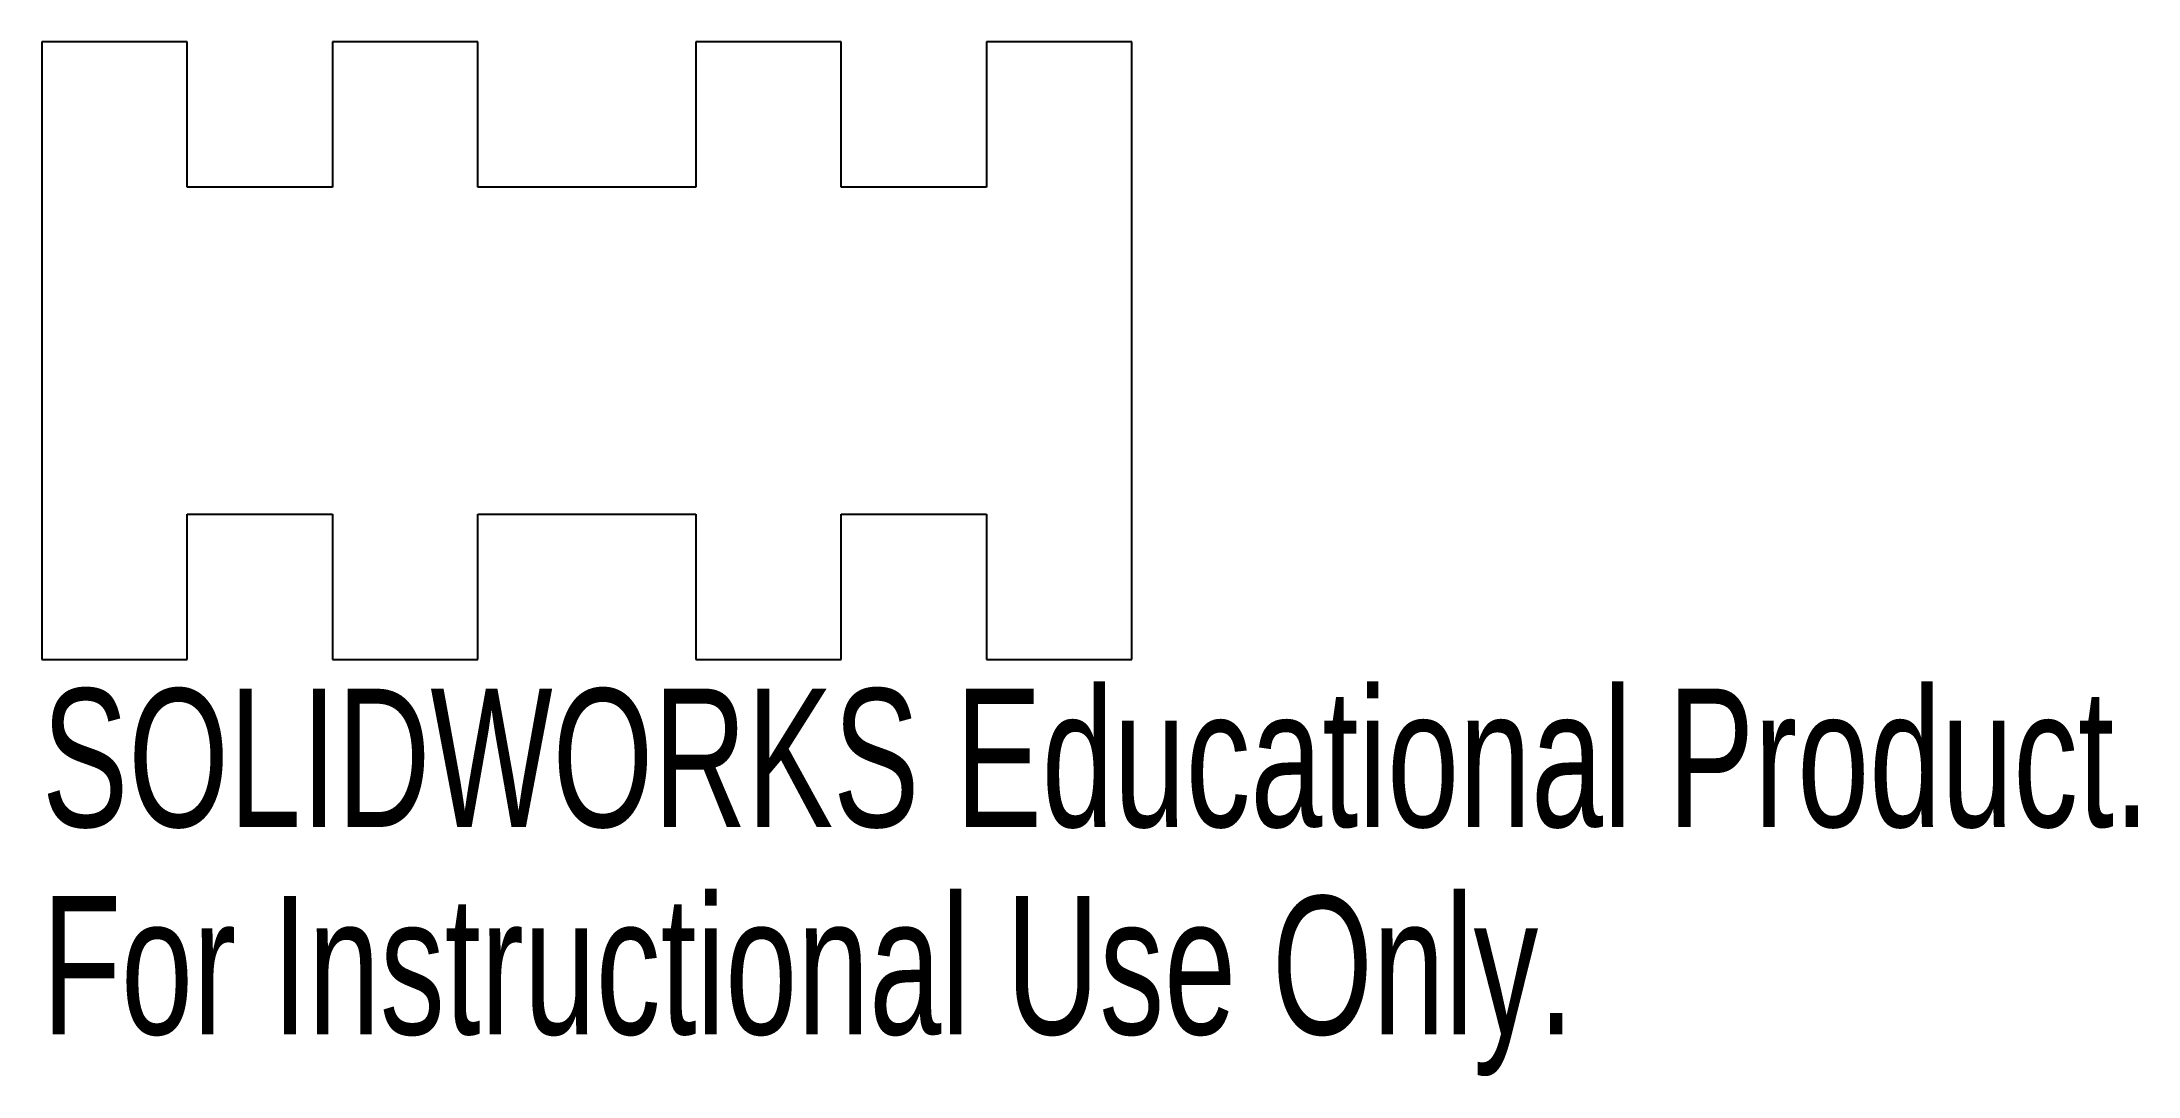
# Model space of a CAD drawing. Header units: inches. Extents: x -0.54 to 2.35, y -0.6 to 0.82.
import ezdxf

# ---------------------------------------------------------------- set-up
doc = ezdxf.new("R2010")
doc.units = ezdxf.units.IN
doc.header["$MEASUREMENT"] = 0
doc.styles.add('SLDTEXTSTYLE0', font='TXT', dxfattribs={"width": 0.7})

msp = doc.modelspace()

# ---------------------------------------------------------------- linework, layer by layer
at = {"color": 7, "linetype": 'Continuous', "lineweight": 25}
for p, q in [((-0.3377, 0.8191), (-0.5377, 0.8191)), ((-0.5377, 0.8191), (-0.5377, -0.0309)), ((-0.3377, 0.6191), (-0.3377, 0.8191)), ((-0.1377, 0.8191), (-0.1377, 0.6191)), ((0.0623, 0.8191), (-0.1377, 0.8191)), ((0.0623, 0.6191), (0.0623, 0.8191)), ((0.5623, 0.8191), (0.3623, 0.8191)), ((0.3623, 0.8191), (0.3623, 0.6191)), ((0.5623, 0.6191), (0.5623, 0.8191)), ((0.7623, 0.8191), (0.7623, 0.6191)), ((0.9623, 0.8191), (0.7623, 0.8191)), ((0.9623, -0.0309), (0.9623, 0.8191)), ((-0.1377, 0.6191), (-0.3377, 0.6191)), ((0.3623, 0.6191), (0.0623, 0.6191)), ((0.7623, 0.6191), (0.5623, 0.6191)), ((-0.3377, -0.0309), (-0.3377, 0.1691)), ((-0.3377, 0.1691), (-0.1377, 0.1691)), ((-0.1377, 0.1691), (-0.1377, -0.0309)), ((0.0623, -0.0309), (0.0623, 0.1691)), ((0.0623, 0.1691), (0.3623, 0.1691)), ((0.3623, 0.1691), (0.3623, -0.0309)), ((0.5623, 0.1691), (0.7623, 0.1691)), ((0.5623, -0.0309), (0.5623, 0.1691)), ((0.7623, 0.1691), (0.7623, -0.0309)), ((-0.5377, -0.0309), (-0.3377, -0.0309)), ((-0.1377, -0.0309), (0.0623, -0.0309)), ((0.3623, -0.0309), (0.5623, -0.0309)), ((0.7623, -0.0309), (0.9623, -0.0309))]:
    msp.add_line(p, q, dxfattribs=at)

# ---------------------------------------------------------------- texts
at = {"color": 7, "linetype": 'Continuous', "char_height": 0.1903, "attachment_point": 1, "style": 'SLDTEXTSTYLE0'}
for s, insert in [('SOLIDWORKS Educational Product.', (-0.5377, -0.071)), ('For Instructional Use Only.', (-0.5377, -0.3565))]:
    msp.add_mtext(s, dxfattribs=dict(at, insert=insert))

doc.saveas('drawing.dxf')
